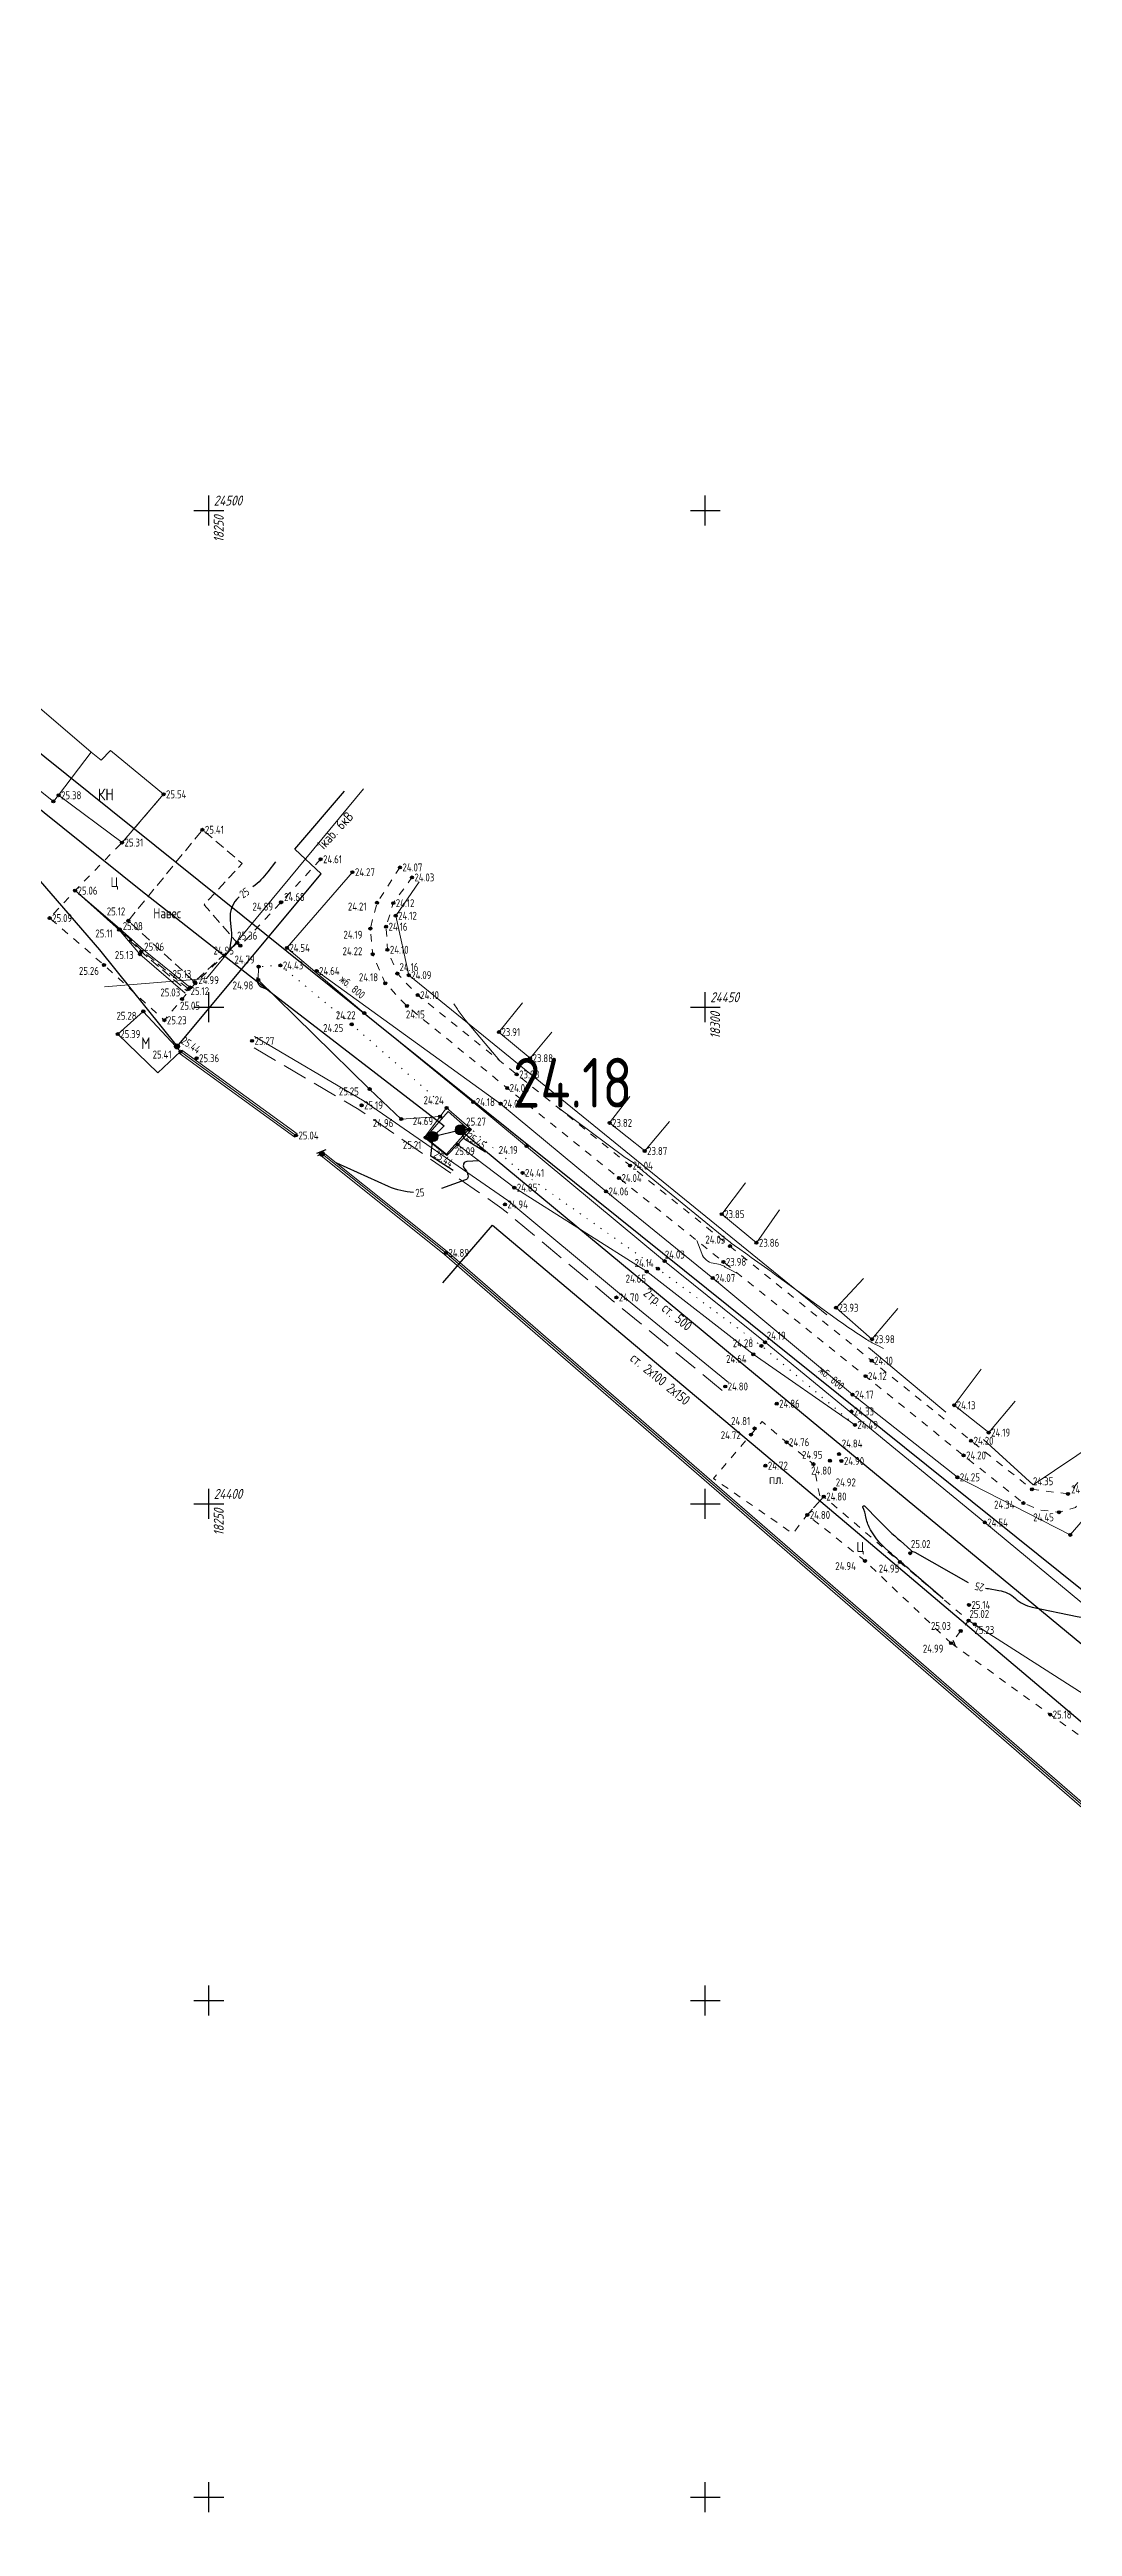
# Model space of a CAD drawing. Header units: metres. Extents: x 2491 to 4153, y 1142 to 2058.
# Drawn here: x 2826 to 2929, y 1303.3 to 1552.7 of the extents above; entities that cross this region are included whole.
import ezdxf
from ezdxf.enums import TextEntityAlignment as Align

# ---------------------------------------------------------------- set-up
doc = ezdxf.new("R2010")
doc.units = ezdxf.units.M
for name, pattern in [('g5_01_5x1_5', [1.5, 0.75, -0.75]), ('g5_02x1', [1.5, 1, -0.5]), ('g5_05x2', [3.5, 2.5, -1]), ('g5_366', [0.85, 0.1, -0.75])]:
    doc.linetypes.add(name, pattern=pattern)
for name, color, linetype, transparency in [('02_Сетка', 7, 'Continuous', 0.6), ('03_Здания и строения', 7, 'Continuous', 0.6), ('05_Элементы зданий', 7, 'Continuous', 0.6), ('06_Инженерно-технические сооружения', 7, 'Continuous', 0.6), ('10_Границы покрытий и угодий', 7, 'Continuous', 0.6), ('11_Гидрография', 7, 'Continuous', 0.6), ('12_Рельеф', 7, 'Continuous', 0.6), ('13_Растительность', 7, 'Continuous', 0.6), ('14_Ограждения', 7, 'Continuous', 0.6), ('19_Горизонтали', 7, 'Continuous', 0.6), ('30_Канализация', 7, 'Continuous', 0.6), ('32_Теплосеть', 7, 'Continuous', 0.6), ('33_Газопровод', 7, 'Continuous', 0.6), ('38_Кабели высокого напряжения', 7, 'Continuous', 0.6), ('44_Крышки колодцев', 7, 'Continuous', 0.6), ('45_Номера колодцев', 7, 'Continuous', 0.6), ('61_Отметки высоты поверхности', 7, 'Continuous', 0.6)]:
    doc.layers.add(name, color=color, linetype=linetype, transparency=transparency)
doc.layers.add('Сетка', color=7, linetype='Continuous')
doc.styles.add('LIKE11', font='GOST_0.TTF')
doc.styles.add('LIKE14', font='GOST_0.TTF')
doc.styles.add('LIKE17', font='GOST_0.TTF')
doc.styles.add('LIKE32', font='GOST_0.TTF')
doc.styles.add('LIKE36', font='GOST_0.TTF')
doc.styles.add('Line_GUGK', font='GOST_0.TTF')
doc.styles.get("Standard").update_dxf_attribs({"font": 'GOST_0.TTF'})
doc.linetypes.add('g5_084a', pattern='A,0.001,[18,GUGK_2005.shx,S=2.5,R=180,X=0,Y=0],0.5,[18,GUGK_2005.shx,S=6,R=180,X=0,Y=0],0.5', length=1.001)
doc.linetypes.add('g5_084b', pattern='A,0.001,[18,GUGK_2005.shx,S=5,R=180,X=0,Y=0],0.5,[18,GUGK_2005.shx,S=15,R=180,X=0,Y=0],0.5', length=1.001)
doc.linetypes.add('g5_119_1', pattern='A,4,-1,[31,GUGK_2005.shx,S=0.1,R=0,X=0,Y=0],0.35,[31,GUGK_2005.shx,S=0.08,R=0,X=0,Y=0],3.3,[31,GUGK_2005.shx,S=0.08,R=180,X=0,Y=0],0.35,[31,GUGK_2005.shx,S=0.1,R=180,X=0,Y=0],-1', length=10)
doc.linetypes.add('g5_121_g', pattern='A,4,-0.4,["Г",Line_GUGK,S=1,R=0,X=0,Y=-0.5],-1.2,12', length=17.6)
doc.linetypes.add('g5_121_t', pattern='A,4,-0.4,["Т",Line_GUGK,S=1,R=0,X=0,Y=-0.5],-1.2,12', length=17.6)
doc.linetypes.add('g5_122_kl', pattern='A,1,-1,1.5,-0.4,["Кл",Line_GUGK,S=1,R=0,X=0,Y=-0.5],-2.4,1.5,-1,4,-1,4,-1,3', length=21.8)
doc.linetypes.add('g5_122_t', pattern='A,1,-1,1.5,-0.4,["Т",Line_GUGK,S=1,R=0,X=0,Y=-0.5],-1.5,1.5,-1,4,-1,4,-1,3', length=20.9)
doc.linetypes.add('g5_386_4', pattern='A,0,-3.5,[23,GUGK_2005.shx,S=1,R=0,X=3,Y=0],-3.5', length=7)
doc.linetypes.add('g5_397_1', pattern='A,0,-0.625,[39,GUGK_2005.shx,S=0.5,R=0,X=0.5,Y=0],-1.25,[24,GUGK_2005.shx,S=0.5,R=0,X=0.5,Y=0],-0.625', length=2.5)
doc.linetypes.add('g5_472', pattern='A,0,-4,[25,GUGK_2005.shx,S=0.4,R=0,X=0,Y=-0.2],0', length=4)
doc.linetypes.add('g5_474_1a', pattern='A,1,-0.25,[28,GUGK_2005.shx,S=1,R=0,X=0,Y=0],-0.25,1', length=2.5)

# ---------------------------------------------------------------- blocks, each defined once
blk = doc.blocks.new('g5_122_7')
h = blk.add_hatch(color=0)
edge = h.paths.add_edge_path()
edge.add_arc((0, 0), 0.25, 0, 360)
at = {"color": 0}
blk.add_circle((0, 0), 0.25, dxfattribs=at)
blk = doc.blocks.new('g5_474c_1')
h = blk.add_hatch(color=0)
edge = h.paths.add_edge_path()
edge.add_arc((0, 0), 0.25, 0, 360)
at = {"color": 0}
blk.add_line((0, 0.25), (0, 0.5), dxfattribs=at)
blk.add_lwpolyline([(0.25, -0.5), (0.25, 0.5)], dxfattribs=at)
blk.add_circle((0, 0), 0.25, dxfattribs=at)
blk = doc.blocks.new('g5_117t')
h = blk.add_hatch(color=255)
h.paths.add_polyline_path([(-0.04, -0.04), (-0.46, -0.04, 0.367426), (-0.04, -0.46)])
h.paths.add_polyline_path([(0.04, -0.46, 0.367426), (0.46, -0.04), (0.04, -0.04)])
h.paths.add_polyline_path([(0.46, 0.04, 0.921954), (-0.46, 0.04)])
at = {"color": 0}
for points in [[(-0.5, 0), (0.5, 0)], [(0, -0.5), (0, 0)]]:
    blk.add_lwpolyline(points, dxfattribs=at)
blk.add_circle((0, 0), 0.5, dxfattribs=at)
blk = doc.blocks.new('g5_012')
at = {"color": 92}
for points in [[(-1.5, 0), (1.5, 0)], [(0, -1.5), (0, 1.5)]]:
    blk.add_lwpolyline(points, dxfattribs=at)
blk = doc.blocks.new('g5_330')
blk.add_hatch(color=0).paths.add_polyline_path([(0.15, 0, 1), (-0.15, 0, 1)])
at = {"color": 0}
blk.add_circle((0, 0), 0.15, dxfattribs=at)

msp = doc.modelspace()

# ---------------------------------------------------------------- linework, layer by layer
at = {"layer": '03_Здания и строения', "color": 7, "linetype": 'Continuous', "lineweight": 20, "flags": 128}
for points in [[(2837.47, 1477.69), (2833.29, 1472.83), (2826.9, 1477.59), (2826.38, 1476.98), (2820.88, 1481.32), (2810.23, 1490.2), (2810.57, 1490.67), (2805.62, 1494.96), (2804.7, 1493.74), (2799.21, 1497.6), (2798.34, 1496.52), (2795.47, 1498.86), (2799.34, 1503.71), (2802.14, 1501.8), (2803.47, 1503.56), (2808.78, 1499.52), (2809.72, 1500.69), (2815, 1496.32), (2814.37, 1495.45), (2830.19, 1481.93), (2831.19, 1481.12), (2832.13, 1482.09), (2837.47, 1477.69)], [(2826.9, 1477.59), (2830.19, 1481.93)], [(2873.63, 1456.71), (2871.25, 1453.75), (2874.39, 1451.12), (2876.59, 1453.74)], [(2832.86, 1453.55), (2835.43, 1455.84), (2839.18, 1451.78), (2836.88, 1449.64), (2832.86, 1453.55)], [(2884.42, 1447.28), (2882.4, 1444.61), (2885.93, 1441.78), (2888.42, 1444.76)], [(2896.08, 1438.56), (2893.69, 1435.42), (2897.19, 1432.54), (2899.5, 1435.84)], [(2907.97, 1428.93), (2905.2, 1426), (2908.82, 1422.83), (2911.42, 1425.93)], [(2919.82, 1419.82), (2917.11, 1416.18), (2920.58, 1413.43), (2923.24, 1416.59)]]:
    msp.add_lwpolyline(points, dxfattribs=at)
at = {"layer": '05_Элементы зданий', "color": 7, "linetype": 'g5_02x1', "lineweight": 20, "flags": 128}
msp.add_lwpolyline([(2844.89, 1462.75), (2840.59, 1458.81), (2833.92, 1464.96), (2841.39, 1474.12), (2845.39, 1470.72), (2841.55, 1466.57), (2844.89, 1462.75), (2844.89, 1462.75)], dxfattribs=at)
at = {"layer": '06_Инженерно-технические сооружения', "color": 7, "linetype": 'Continuous', "lineweight": 20, "flags": 128}
for points in [[(2840.16, 1458.25), (2835.45, 1462.03), (2833.06, 1464.14), (2828.56, 1467.99), (2832.99, 1464.05), (2835.09, 1461.59), (2839.65, 1457.66)], [(2863.75, 1443.14), (2865.33, 1445.24), (2865.98, 1446.12), (2868.48, 1443.96), (2867.08, 1442.43), (2865.99, 1441.31), (2863.75, 1443.14)], [(2866.14, 1445.75), (2863.87, 1443.13), (2865.97, 1441.46), (2868.17, 1443.93), (2866.14, 1445.75)]]:
    msp.add_lwpolyline(points, dxfattribs=at)
at = {"layer": '10_Границы покрытий и угодий', "color": 7, "linetype": 'g5_01_5x1_5', "lineweight": 20, "flags": 128}
for points in [[(2853.29, 1471.15), (2849.3, 1466.82), (2845.22, 1462.45), (2844.81, 1462.66), (2840.66, 1458.66), (2839.33, 1457.07), (2837.56, 1454.94), (2831.47, 1460.51), (2826, 1465.23), (2828.56, 1467.99), (2833.29, 1472.83), (2837.47, 1477.69)], [(2861.28, 1470.33), (2858.97, 1466.77), (2858.3, 1464.17), (2858.54, 1461.59), (2859.8, 1458.66), (2861.98, 1456.38), (2872.08, 1448.12), (2883.34, 1439.06), (2893.86, 1430.62), (2908.18, 1419.11), (2918.05, 1411.13), (2924.08, 1406.33), (2925.65, 1405.65), (2927.67, 1405.41), (2929.32, 1405.9), (2934.1, 1411.51)], [(2932.5, 1411.82), (2928.58, 1407.26), (2924.93, 1407.72), (2918.81, 1412.61), (2908.8, 1420.67), (2894.52, 1432.2), (2884.46, 1440.31), (2873.04, 1449.49), (2863.08, 1457.47), (2861.02, 1459.64), (2860.02, 1462.04), (2859.89, 1464.36), (2860.61, 1466.73), (2862.48, 1469.32)], [(2900.22, 1412.46), (2902.93, 1410.26), (2903.65, 1406.64), (2902.31, 1405.14), (2900.85, 1403.27), (2892.87, 1408.8), (2896.64, 1413.23), (2897.75, 1414.53), (2900.22, 1412.46)], [(2903.65, 1406.64), (2903.97, 1406.99), (2911.63, 1400.4), (2918.55, 1394.51), (2917.77, 1393.46), (2916.79, 1392.23), (2908.12, 1400.51), (2902.31, 1405.14), (2903.65, 1406.64)], [(2916.79, 1392.23), (2926.77, 1385.04), (2945.5, 1371.77), (2951.04, 1378.75)]]:
    msp.add_lwpolyline(points, dxfattribs=at)
at = {"layer": '10_Границы покрытий и угодий', "color": 7, "linetype": 'g5_366', "lineweight": 20, "flags": 128}
for points in [[(2865.98, 1446.12), (2856.42, 1454.53), (2849.24, 1460.46), (2847.05, 1460.34)], [(2907.1, 1414.2), (2897.69, 1422.16), (2887.26, 1429.93), (2873.63, 1439.57), (2868.48, 1443.96)]]:
    msp.add_lwpolyline(points, dxfattribs=at)
at = {"layer": '10_Границы покрытий и угодий', "color": 7, "linetype": 'g5_05x2', "lineweight": 20, "flags": 128}
msp.add_lwpolyline([(2893.72, 1417.68), (2882.77, 1426.66), (2871.54, 1436), (2857.15, 1445.96), (2846.14, 1452.44)], dxfattribs=at)
at = {"layer": '10_Границы покрытий и угодий', "color": 7, "linetype": 'Continuous', "lineweight": 20, "flags": 128}
for points in [[(2894.36, 1418.46), (2883.41, 1427.43), (2872.15, 1436.8), (2857.69, 1446.8), (2846.64, 1453.3)], [(2918.55, 1394.51), (2939.22, 1381.29), (2942.64, 1381.31), (2946.97, 1384.9), (2952.09, 1390.32)]]:
    msp.add_lwpolyline(points, dxfattribs=at)
at = {"layer": '11_Гидрография', "color": 92, "linetype": 'g5_02x1', "lineweight": 20, "flags": 128}
msp.add_lwpolyline([(2840, 1458.09), (2835.3, 1461.94), (2833.05, 1464.11), (2828.56, 1467.99), (2833.02, 1464.05), (2835.22, 1461.86), (2839.81, 1457.92), (2840, 1458.09)], dxfattribs=at)
at = {"layer": '12_Рельеф', "color": 7, "linetype": 'g5_084b', "lineweight": 20, "flags": 128}
msp.add_lwpolyline([(2865.33, 1445.24), (2861.42, 1444.99), (2858.23, 1448.01), (2847.01, 1459), (2847.05, 1460.34)], dxfattribs=at)
at = {"layer": '12_Рельеф', "color": 7, "linetype": 'g5_084a', "lineweight": 20, "flags": 128}
msp.add_lwpolyline([(2907.1, 1414.2), (2896.86, 1421.31), (2886.14, 1429.64), (2872.8, 1438.09), (2867.08, 1442.43)], dxfattribs=at)
at = {"layer": '13_Растительность', "color": 92, "linetype": 'g5_397_1', "lineweight": 20, "flags": 128}
for points in [[(2904.27, 1425.29), (2862.17, 1459.48), (2860.85, 1465.46), (2863.23, 1468.87)], [(2916.26, 1415.48), (2908.48, 1422.01)], [(2931.61, 1412.58), (2925.05, 1408.18), (2920.05, 1412.72)]]:
    msp.add_lwpolyline(points, dxfattribs=at)
at = {"layer": '13_Растительность', "color": 92, "linetype": 'g5_386_4', "lineweight": 20, "flags": 128}
msp.add_lwpolyline([(2935.13, 1410.46), (2928.79, 1403.13), (2917.42, 1408.93), (2906.86, 1417.25), (2892.79, 1428.99), (2882.04, 1437.71), (2871.42, 1446.54), (2852.89, 1459.91)], dxfattribs=at)
at = {"layer": '14_Ограждения', "color": 7, "linetype": 'g5_474_1a', "lineweight": 20, "flags": 128}
msp.add_lwpolyline([(2856.5, 1469.85), (2849.89, 1462.23), (2857.69, 1455.66), (2868.67, 1446.71), (2887.94, 1430.69), (2898.05, 1422.53), (2920.19, 1404.38), (2933.07, 1393.71), (2942.35, 1404.73)], dxfattribs=at)
at = {"layer": '14_Ограждения', "color": 7, "linetype": 'Continuous', "lineweight": 20, "flags": 128}
for points in [[(2839.06, 1451.62), (2850.69, 1443.18)], [(2839.3, 1451.94), (2850.93, 1443.51)], [(2853.31, 1441.33), (2865.78, 1431.37), (2935.07, 1371.26)], [(2853.56, 1441.64), (2866.04, 1431.67), (2935.33, 1371.56)]]:
    msp.add_lwpolyline(points, dxfattribs=at)
at = {"layer": '14_Ограждения', "color": 7, "linetype": 'g5_472', "lineweight": 20, "flags": 128}
for points in [[(2839.18, 1451.78), (2850.81, 1443.34)], [(2853.43, 1441.49), (2865.91, 1431.52), (2935.2, 1371.41)]]:
    msp.add_lwpolyline(points, dxfattribs=at)
at = {"layer": '19_Горизонтали', "color": 32, "linetype": 'Continuous', "lineweight": 30, "elevation": 25, "flags": 128}
for points in [[(2848.73, 1470.9), (2847.98, 1469.89, -0.071439), (2846.47, 1468.36, -0.071439)], [(2845.1, 1467.38, 0.240807), (2844.18, 1465.01), (2844.28, 1464.05, -0.067846), (2844.23, 1462.71), (2844.12, 1462.04)], [(2846.87, 1459.24), (2846.91, 1458.86, 0.264694), (2847.31, 1458.32), (2848.04, 1457.99)], [(2862.65, 1437.6, -0.091191), (2860.14, 1438.21), (2854.92, 1440.55)], [(2869.24, 1440.79), (2868.03, 1440.72, 0.588289), (2867.73, 1440.1), (2867.98, 1439.74, -0.145422), (2868.14, 1439.23), (2868.14, 1439.23, -0.326649), (2867.89, 1438.86), (2865.45, 1438)], [(2915.98, 1396.7, 0.037316), (2915.95, 1396.73), (2912.81, 1399.45, -0.003524), (2910.52, 1401.47), (2910.12, 1401.82, -0.075671), (2908.87, 1403.34), (2908.68, 1403.65, -0.087863), (2908.24, 1404.81), (2908.22, 1404.89, 0.05191), (2907.91, 1405.93), (2907.91, 1405.93, -0.82746), (2908.08, 1406.04), (2909.48, 1404.61, 0.018388), (2911.68, 1402.52), (2912.73, 1401.59, 0.094824), (2912.92, 1401.47), (2912.92, 1401.47, -0.042856), (2913.13, 1401.38), (2918.51, 1398.33)], [(2920.24, 1397.77, 0.005629), (2920.55, 1397.72), (2921.59, 1397.54, -0.145001), (2923.27, 1396.73), (2923.27, 1396.73, 0.13461), (2924.94, 1395.87), (2929.5, 1394.93, 0.195998), (2935.64, 1396.05), (2935.68, 1396.08, 0.051041), (2940.86, 1400.19), (2942.76, 1402.04, -0.097929), (2943.87, 1402.76), (2944.49, 1403.01)], [(2917.22, 1391.92), (2917.12, 1392.21, 0.008245), (2917.01, 1392.51, 0.008245)]]:
    msp.add_lwpolyline(points, format="xyb", dxfattribs=at)
at = {"layer": '19_Горизонтали', "color": 32, "linetype": 'Continuous', "lineweight": 20, "elevation": 24, "flags": 128}
for points in [[(2866.71, 1456.61), (2867.07, 1456.05, 0.03394), (2867.85, 1454.99), (2871.35, 1450.84)], [(2909.97, 1421.91), (2909.4, 1422.19, -0.03034), (2908.28, 1422.81), (2907.73, 1423.16, -0.014009), (2905.6, 1424.62), (2899.02, 1429.39, 0.004843), (2896.32, 1431.31), (2895.27, 1432.05, -0.014732), (2894.68, 1432.48), (2894.68, 1432.48, -0.004276), (2894.1, 1432.94), (2886.94, 1438.78, -0.007875), (2885.49, 1440.01), (2885.06, 1440.38, 0.046587), (2884.45, 1440.82), (2884.45, 1440.82, -0.02714), (2883.82, 1441.23), (2877.24, 1446.11)], [(2891.19, 1432.76), (2891.67, 1431.45, 0.263351), (2892.82, 1430.48), (2893.38, 1430.37, -0.087302), (2893.92, 1430.17), (2893.92, 1430.17, 0.01379), (2894.43, 1429.88), (2895.41, 1429.38)]]:
    msp.add_lwpolyline(points, format="xyb", dxfattribs=at)
at = {"layer": '30_Канализация', "color": 42, "linetype": 'g5_122_kl', "lineweight": 30, "flags": 128}
msp.add_lwpolyline([(2573.21, 1770.45), (2565.79, 1625.95), (2660.18, 1571.13), (2816.62, 1488.59), (2949.95, 1381.6), (3024.48, 1321.01), (3045.27, 1304.23), (3096.52, 1320.25), (3183.38, 1424.58), (3235.91, 1417.46), (3257.9, 1413.34), (3277.77, 1408.37)], dxfattribs=at)
at = {"layer": '32_Теплосеть', "color": 5, "linetype": 'g5_122_t', "lineweight": 30, "flags": 128}
for points in [[(2788.47, 1497.13), (2797.54, 1492.96), (2799.95, 1496.31), (2835.18, 1468.03), (2848.3, 1457.74), (2865.75, 1444.3), (2864.61, 1443.23), (2867.36, 1443.91)], [(2865.6, 1428.51), (2870.6, 1434.31), (2902.79, 1407.22), (2925.86, 1387.74), (2951.6, 1365.94), (2959.82, 1358.75), (2961.31, 1351.29)]]:
    msp.add_lwpolyline(points, dxfattribs=at)
at = {"layer": '32_Теплосеть', "color": 5, "linetype": 'g5_121_t', "lineweight": 30, "flags": 128}
msp.add_lwpolyline([(2867.36, 1443.91), (2895.34, 1420.73), (2934.02, 1388.77), (2937.45, 1385.95), (2966.84, 1361.67), (2979.86, 1351.1), (3000.43, 1334.25), (3012.96, 1324.18), (3022.94, 1315.94), (3041.34, 1303.3), (3059.73, 1324.38)], dxfattribs=at)
at = {"layer": '33_Газопровод', "color": 132, "linetype": 'g5_121_g', "lineweight": 30, "flags": 128}
for points in [[(2788.2, 1487.94), (2805.85, 1491.12), (2831.01, 1462.03), (2838.83, 1452.31)], [(2838.83, 1452.31), (2853.33, 1469.69), (2850.71, 1472.16), (2855.71, 1477.99)]]:
    msp.add_lwpolyline(points, dxfattribs=at)
at = {"layer": '38_Кабели высокого напряжения', "color": 1, "linetype": 'g5_119_1', "lineweight": 20, "flags": 128}
msp.add_lwpolyline([(2857.61, 1478.23), (2841.8, 1459.16), (2831.51, 1458.31)], dxfattribs=at)
at = {"layer": '45_Номера колодцев', "flags": 128}
for points in [[(2869.89, 1441.66), (2867.79, 1442.97), (2867.36, 1443.91)], [(2866.65, 1439.81), (2864.39, 1441.27), (2864.61, 1443.23)]]:
    msp.add_lwpolyline(points, dxfattribs=at)

# ---------------------------------------------------------------- block references
at = {"layer": '02_Сетка', "color": 92, "linetype": 'Continuous', "lineweight": 15, "ltscale": 0.5}
for p in [(2842.03, 1506.26), (2892.03, 1506.26), (2842.03, 1456.26), (2892.03, 1456.26), (2842.03, 1406.26), (2892.03, 1406.26), (2842.03, 1356.26), (2892.03, 1356.26), (2842.03, 1306.26), (2892.03, 1306.26)]:
    msp.add_blockref('g5_012', p, dxfattribs=at)
at = {"layer": '14_Ограждения', "color": 7, "linetype": 'Continuous', "lineweight": 20, "rotation": 111.9532308922415}
msp.add_blockref('g5_474c_1', (2853.43, 1441.49, 25.01), dxfattribs=at)
at = {"layer": '44_Крышки колодцев', "color": 7, "linetype": 'Continuous', "lineweight": 20, "rotation": 327.2608096277772}
for name, p in [('g5_122_7', (2838.83, 1452.31, 25.44)), ('g5_117t', (2864.61, 1443.23, 25.44)), ('g5_117t', (2867.36, 1443.91, 25.45))]:
    msp.add_blockref(name, p, dxfattribs=at)
at = {"layer": '61_Отметки высоты поверхности', "color": 7, "linetype": 'Continuous', "lineweight": 20}
for p in [(2826.38, 1476.98, 25.27), (2826.9, 1477.59, 25.38), (2837.47, 1477.69, 25.55), (2841.39, 1474.12, 25.41), (2833.29, 1472.83, 25.31), (2853.29, 1471.15, 24.61), (2856.5, 1469.85, 24.27), (2861.28, 1470.33, 24.07), (2862.48, 1469.32, 24.03), (2828.56, 1467.99, 25.06), (2849.3, 1466.82, 24.68), (2849.32, 1466.82, 24.89), (2858.97, 1466.77, 24.21), (2860.61, 1466.73, 24.12), (2826, 1465.23, 25.09), (2832.99, 1464.05, 25.11), (2833.05, 1464.11, 25.08), (2833.92, 1464.96, 25.11), (2858.3, 1464.17, 24.19), (2859.89, 1464.36, 24.16), (2860.85, 1465.46, 24.12), (2835.09, 1461.59, 25.13), (2835.22, 1461.86, 25.06), (2844.89, 1462.75, 24.97), (2845.22, 1462.45, 24.95), (2849.89, 1462.23, 24.54), (2858.54, 1461.59, 24.22), (2860.02, 1462.04, 24.1), (2831.47, 1460.51, 25.26), (2840.59, 1458.81, 25.13), (2840.66, 1458.66, 24.99), (2847.01, 1459, 24.98), (2847.05, 1460.34, 24.79), (2849.24, 1460.46, 24.43), (2852.89, 1459.91, 24.64), (2859.8, 1458.66, 24.18), (2861.02, 1459.64, 24.16), (2862.17, 1459.48, 24.09), (2839.33, 1457.07, 25.05), (2840, 1458.09, 25.03), (2840.16, 1458.25, 25.12), (2861.98, 1456.38, 24.15), (2863.08, 1457.47, 24.1), (2835.43, 1455.84, 25.29), (2837.56, 1454.94, 25.23), (2856.42, 1454.53, 24.25), (2857.69, 1455.66, 24.22), (2871.25, 1453.75, 23.91), (2832.86, 1453.55, 25.39), (2839.18, 1451.78, 25.41), (2846.39, 1452.87, 25.27), (2840.8, 1451.12, 25.36), (2873.04, 1449.49, 23.98), (2874.39, 1451.12, 23.89), (2857.42, 1446.38, 25.19), (2858.23, 1448.01, 25.25), (2868.67, 1446.71, 24.18), (2871.42, 1446.54, 24.04), (2872.08, 1448.12, 24), (2861.42, 1444.99, 24.96), (2865.33, 1445.24, 24.69), (2865.98, 1446.12, 24.23), (2868.17, 1443.93, 25.27), (2882.4, 1444.61, 23.82), (2850.81, 1443.34, 25.05), (2863.87, 1443.13, 25.21), (2867.08, 1442.43, 25.09), (2874.03, 1442.27, 24.19), (2885.93, 1441.78, 23.87), (2873.63, 1439.57, 24.41), (2883.34, 1439.06, 24.04), (2884.46, 1440.31, 24.04), (2871.85, 1436.4, 24.94), (2872.8, 1438.09, 24.85), (2882.04, 1437.71, 24.06), (2893.69, 1435.42, 23.85), (2865.91, 1431.52, 24.89), (2894.52, 1432.2, 24.03), (2897.19, 1432.54, 23.86), (2886.14, 1429.64, 24.65), (2887.26, 1429.93, 24.14), (2887.94, 1430.69, 24.03), (2892.79, 1428.99, 24.07), (2893.86, 1430.62, 23.98), (2883.09, 1427.04, 24.7), (2905.2, 1426, 23.93), (2896.86, 1421.31, 24.64), (2897.69, 1422.16, 24.28), (2898.05, 1422.53, 24.19), (2908.82, 1422.83, 23.98), (2908.18, 1419.11, 24.12), (2908.8, 1420.67, 24.1), (2894.04, 1418.07, 24.8), (2899.23, 1416.34, 24.86), (2906.86, 1417.25, 24.17), (2897, 1413.85, 24.81), (2906.76, 1415.56, 24.33), (2907.1, 1414.2, 24.49), (2917.11, 1416.18, 24.13), (2896.64, 1413.23, 24.72), (2900.22, 1412.46, 24.76), (2905.51, 1411.26, 24.84), (2918.81, 1412.61, 24.2), (2920.58, 1413.43, 24.19), (2898.09, 1410.1, 24.72), (2902.93, 1410.26, 24.8), (2904.58, 1410.6, 24.95), (2905.75, 1410.57, 24.9), (2917.42, 1408.93, 24.25), (2918.05, 1411.13, 24.2), (2903.97, 1406.99, 24.8), (2905.09, 1407.74, 24.92), (2924.08, 1406.33, 24.34), (2924.93, 1407.72, 24.35), (2928.58, 1407.26, 24.39), (2902.31, 1405.14, 24.8), (2920.19, 1404.38, 24.54), (2927.67, 1405.41, 24.45), (2912.67, 1401.29, 25.02), (2928.79, 1403.13, 24.53), (2908.12, 1400.51, 24.94), (2911.63, 1400.4, 24.95), (2918.55, 1394.51, 25.02), (2918.59, 1396.08, 25.14), (2919.18, 1394.13, 25.23), (2916.79, 1392.23, 24.99), (2917.77, 1393.46, 25.03), (2926.77, 1385.04, 25.18)]:
    msp.add_blockref('g5_330', p, dxfattribs=at)

# ---------------------------------------------------------------- texts
at = {"color": 6, "linetype": 'ByBlock', "lineweight": 60, "insert": (2872.67, 1451.15), "char_height": 5, "attachment_point": 1}
msp.add_mtext_dynamic_manual_height_columns('24.18', width=3.0861, gutter_width=12.5, heights=[0], dxfattribs=at)
at = {"layer": '03_Здания и строения', "color": 7, "linetype": 'Continuous', "lineweight": 15, "style": 'LIKE14'}
for s, p in [('КН', (2830.87, 1477.07)), ('М', (2835.21, 1452.03))]:
    msp.add_text(s, height=1.2, dxfattribs=at).set_placement(p)
at = {"layer": '05_Элементы зданий', "color": 7, "linetype": 'Continuous', "lineweight": 15, "style": 'LIKE11'}
msp.add_text('Навес', height=1, dxfattribs=at).set_placement((2836.44, 1465.21))
at = {"layer": '10_Границы покрытий и угодий', "color": 7, "linetype": 'Continuous', "lineweight": 15, "style": 'LIKE11'}
for s, p in [('Ц', (2832.15, 1468.35)), ('пл.', (2898.45, 1408.24)), ('Ц', (2907.27, 1401.42))]:
    msp.add_text(s, height=1, dxfattribs=at).set_placement(p)
at = {"layer": '19_Горизонтали', "color": 32, "linetype": 'Continuous', "lineweight": 15, "style": 'LIKE36'}
for rotation, p in [(34.6722, (2845.47, 1467.18)), (4.2142, (2862.87, 1437.16)), (165.3795, (2920.18, 1398.17))]:
    msp.add_text('25', height=0.8, rotation=rotation, dxfattribs=at).set_placement(p)
at = {"layer": '30_Канализация', "color": 42, "linetype": 'Continuous', "lineweight": 20, "style": 'LIKE11'}
for p in [(2855.11, 1458.92, 12.16), (2903.38, 1419.56, 12.16)]:
    msp.add_text('жб. 800', height=0.8, rotation=319.949, dxfattribs=at).set_placement(p)
at = {"layer": '32_Теплосеть', "color": 5, "linetype": 'Continuous', "lineweight": 15, "style": 'LIKE32'}
for s, rotation, p in [('2тр. ст. 500', 320.1881, (2885.7, 1427.33)), ('ст. 2х100 2х150', 320.5048, (2884.38, 1420.74))]:
    msp.add_text(s, height=1, rotation=rotation, dxfattribs=at).set_placement(p)
at = {"layer": '38_Кабели высокого напряжения', "color": 1, "linetype": 'Continuous', "lineweight": 20, "style": 'LIKE32'}
msp.add_text('1каб. 6кВ', height=1, rotation=47.2137, dxfattribs=at).set_placement((2853.54, 1471.99))
at = {"layer": '45_Номера колодцев', "color": 7, "linetype": 'Continuous', "lineweight": 15, "ltscale": 0.5, "style": 'LIKE17'}
for s, p in [('25.44', (2839.16, 1452.66)), ('25.44', (2864.6, 1441.24)), ('25.45', (2867.89, 1443.03))]:
    msp.add_text(s, height=0.8, rotation=327.2608, dxfattribs=at).set_placement(p)
at = {"layer": '61_Отметки высоты поверхности', "color": 7, "linetype": 'Continuous', "lineweight": 15, "ltscale": 0.5, "style": 'LIKE17'}
for s, p in [('25.38', (2827.15, 1477.19)), ('25.54', (2837.72, 1477.29)), ('25.41', (2841.64, 1473.72)), ('25.31', (2833.54, 1472.43)), ('24.61', (2853.54, 1470.75)), ('24.27', (2856.75, 1469.45)), ('24.07', (2861.53, 1469.93)), ('24.03', (2862.73, 1468.92)), ('25.06', (2828.81, 1467.59)), ('25.12', (2831.75, 1465.5)), ('24.89', (2846.43, 1465.98)), ('24.68', (2849.62, 1466.95)), ('24.21', (2856.04, 1465.99)), ('24.12', (2860.86, 1466.33)), ('25.09', (2826.25, 1464.83)), ('25.11', (2830.6, 1463.28)), ('25.08', (2833.36, 1464.02)), ('25.36', (2844.89, 1463.06)), ('24.19', (2855.59, 1463.15)), ('24.16', (2860.14, 1463.96)), ('24.12', (2861.1, 1465.06)), ('25.13', (2832.57, 1461.11)), ('25.06', (2835.52, 1461.95)), ('24.95', (2842.5, 1461.56)), ('24.79', (2844.62, 1460.65)), ('24.54', (2850.14, 1461.83)), ('24.22', (2855.5, 1461.49)), ('24.10', (2860.27, 1461.64)), ('25.26', (2828.95, 1459.51)), ('25.13', (2838.38, 1459.2)), ('24.99', (2840.98, 1458.58)), ('24.98', (2844.43, 1458.05)), ('24.43', (2849.49, 1460.06)), ('24.64', (2853.14, 1459.51)), ('24.18', (2857.15, 1458.87)), ('24.16', (2861.24, 1459.89)), ('24.09', (2862.42, 1459.08)), ('25.03', (2837.15, 1457.34)), ('25.05', (2839.13, 1456.01)), ('25.12', (2840.19, 1457.47)), ('24.10', (2863.33, 1457.07)), ('25.28', (2832.73, 1454.99)), ('25.39', (2833.11, 1453.15)), ('25.23', (2837.81, 1454.54)), ('24.25', (2853.55, 1453.76)), ('24.22', (2854.82, 1455.05)), ('24.15', (2861.88, 1455.13)), ('23.91', (2871.5, 1453.35)), ('25.41', (2836.37, 1451.09)), ('25.36', (2841.05, 1450.72)), ('25.27', (2846.64, 1452.47)), ('23.88', (2874.64, 1450.72)), ('23.98', (2873.29, 1449.09)), ('25.25', (2855.13, 1447.38)), ('25.19', (2857.67, 1445.98)), ('24.24', (2863.66, 1446.49)), ('24.18', (2868.92, 1446.31)), ('24.04', (2871.67, 1446.14)), ('24.00', (2872.33, 1447.72)), ('24.96', (2858.56, 1444.19)), ('24.69', (2862.57, 1444.38)), ('25.27', (2867.95, 1444.34)), ('23.82', (2882.65, 1444.21)), ('25.04', (2851.06, 1442.94)), ('25.21', (2861.58, 1441.98)), ('25.09', (2866.81, 1441.36)), ('24.19', (2871.24, 1441.48)), ('23.87', (2886.18, 1441.38)), ('24.41', (2873.88, 1439.17)), ('24.04', (2883.59, 1438.66)), ('24.04', (2884.71, 1439.91)), ('24.94', (2872.1, 1436)), ('24.85', (2873.05, 1437.69)), ('24.06', (2882.29, 1437.31)), ('23.85', (2893.94, 1435.02)), ('24.89', (2866.16, 1431.12)), ('24.03', (2887.96, 1430.95)), ('24.03', (2892.04, 1432.46)), ('23.86', (2897.44, 1432.14)), ('24.65', (2884.01, 1428.53)), ('24.14', (2884.92, 1430.11)), ('24.07', (2893.04, 1428.59)), ('23.98', (2894.11, 1430.22)), ('24.70', (2883.34, 1426.64)), ('23.93', (2905.45, 1425.6)), ('24.28', (2894.81, 1422.03)), ('24.19', (2898.23, 1422.79)), ('23.98', (2909.07, 1422.43)), ('24.64', (2894.13, 1420.45)), ('24.12', (2908.43, 1418.71)), ('24.10', (2909.05, 1420.27)), ('24.80', (2894.29, 1417.67)), ('24.86', (2899.48, 1415.94)), ('24.17', (2907.11, 1416.85)), ('24.13', (2917.36, 1415.78)), ('24.81', (2894.63, 1414.19)), ('24.33', (2907.01, 1415.16)), ('24.49', (2907.35, 1413.8)), ('24.72', (2893.59, 1412.77)), ('24.76', (2900.47, 1412.06)), ('24.95', (2901.78, 1410.79)), ('24.84', (2905.78, 1411.93)), ('24.20', (2918.3, 1410.73)), ('24.20', (2919.06, 1412.21)), ('24.19', (2920.83, 1413.03)), ('24.72', (2898.34, 1409.7)), ('24.80', (2902.7, 1409.2)), ('24.90', (2906, 1410.17)), ('24.25', (2917.67, 1408.53)), ('24.35', (2925.04, 1408.13)), ('24.80', (2904.22, 1406.59)), ('24.92', (2905.17, 1408.02)), ('24.34', (2921.12, 1405.78)), ('24.39', (2928.89, 1407.32)), ('24.80', (2902.56, 1404.74)), ('24.54', (2920.44, 1403.98)), ('24.45', (2925.07, 1404.5)), ('25.02', (2912.75, 1401.81)), ('24.94', (2905.13, 1399.59)), ('24.95', (2909.51, 1399.34)), ('25.14', (2918.84, 1395.68)), ('25.03', (2914.77, 1393.57)), ('25.02', (2918.64, 1394.77)), ('25.23', (2919.14, 1393.16)), ('24.99', (2913.95, 1391.28)), ('25.18', (2927.02, 1384.64))]:
    msp.add_text(s, height=0.8, dxfattribs=at).set_placement(p)
at = {"layer": 'Сетка', "color": 3, "oblique": 15}
for s, p in [('24500', (2842.53, 1506.76)), ('24450', (2892.53, 1456.76)), ('24400', (2842.53, 1406.76))]:
    msp.add_text(s, height=1, dxfattribs=at).set_placement(p)
for s, p in [('18250', (2842.53, 1505.76)), ('18300', (2892.53, 1455.76)), ('18250', (2842.53, 1405.76))]:
    msp.add_text(s, height=1, rotation=90, dxfattribs=at).set_placement(p, align=Align.TOP_RIGHT)

doc.saveas('drawing.dxf')
